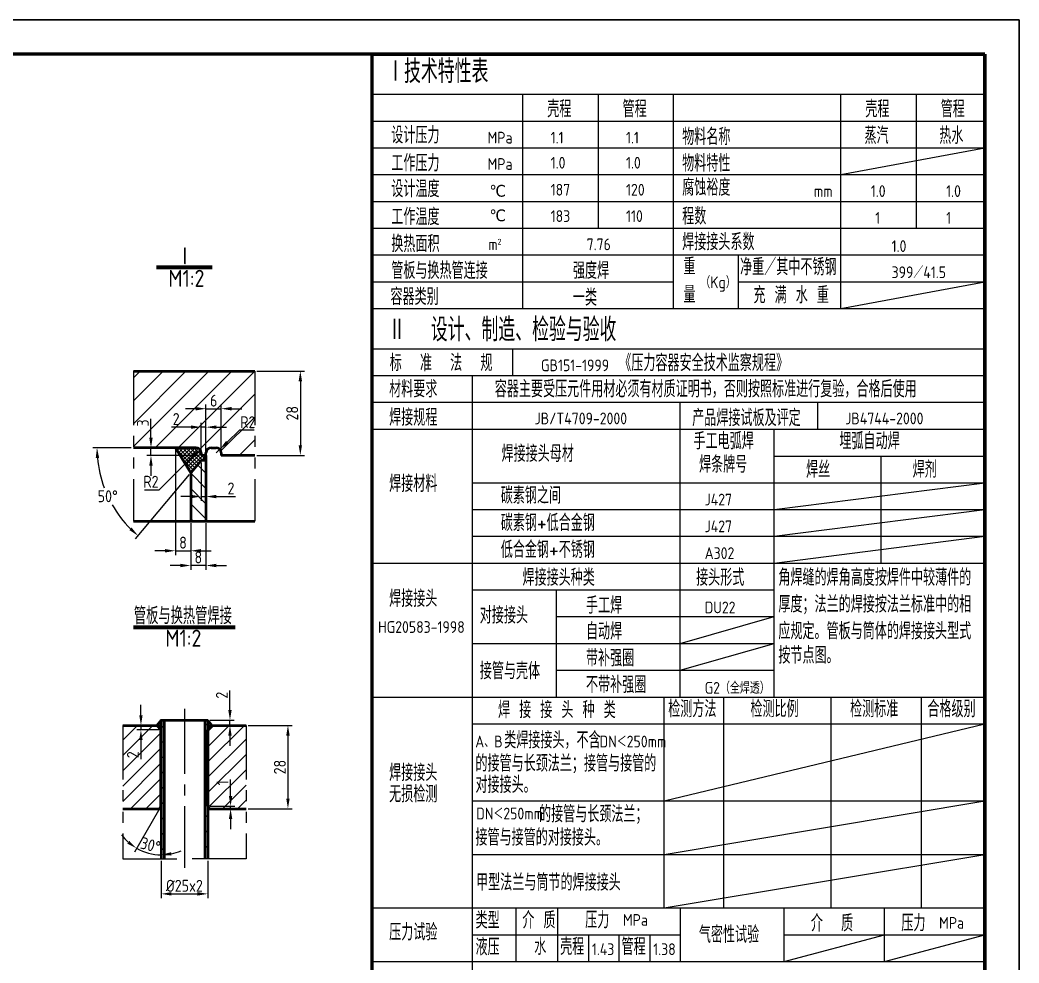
# Model space of a CAD drawing. Header units: millimetres. Extents: x -442207 to -224354, y 128709 to 249540.
# Drawn here: x -224647.1 to -224353.6, y 129272.8 to 129549.8 of the extents above; entities that cross this region are included whole.
import ezdxf

# ---------------------------------------------------------------- set-up
doc = ezdxf.new("R2010")
doc.units = ezdxf.units.MM
doc.linetypes.add('CENTER2', pattern=[28.575, 19.05, -3.175, 3.175, -3.175])
doc.linetypes.add('PHANTOM2', pattern=[31.75, 15.875, -3.175, 3.175, -3.175, 3.175, -3.175])
for name, color, linetype, lineweight in [('图层1', 7, 'Continuous', 40), ('图层2', 1, 'Continuous', 20), ('图层3', 3, 'Continuous', 20), ('图层4', 2, 'Continuous', 20), ('图层6', 4, 'CENTER2', 20), ('图层7', 6, 'PHANTOM2', 20), ('图框_内框线', 5, 'Continuous', 50)]:
    doc.layers.add(name, color=color, linetype=linetype, lineweight=lineweight)
doc.layers.add('图框_外框线', color=7, linetype='Continuous')
doc.styles.add('工程字体', font='gbenor.shx', dxfattribs={"bigfont": 'gbcbig.shx'})
doc.dimstyles.new('ISO-25', dxfattribs={"dimtxt": 3.5, "dimasz": 3, "dimexe": 1.25, "dimexo": 0.625, "dimtad": 1, "dimtxsty": '工程字体', "dimcen": 2.5, "dimclrd": 3, "dimclre": 3, "dimclrt": 2, "dimadec": 0, "dimazin": 0, "dimtfac": 1, "dimtmove": 0, "dimatfit": 3, "dimfxl": 0, "dimlwd": 13, "dimlwe": 13, "dimarcsym": 0})
doc.dimstyles.new('直线$0', dxfattribs={"dimtxt": 3.5, "dimasz": 3, "dimexe": 1.25, "dimexo": 0.625, "dimtad": 1, "dimtxsty": '工程字体', "dimcen": 2.5, "dimclrd": 3, "dimclre": 3, "dimclrt": 2, "dimadec": 0, "dimazin": 0, "dimtfac": 1, "dimtmove": 0, "dimatfit": 3, "dimfxl": 0, "dimlwd": 13, "dimlwe": 13, "dimarcsym": 0})
doc.dimstyles.new('直线$2', dxfattribs={"dimtxt": 3.5, "dimasz": 3, "dimexe": 1.25, "dimexo": 0.625, "dimtad": 0, "dimtih": 1, "dimtoh": 1, "dimtxsty": '工程字体', "dimcen": 2.5, "dimclrd": 3, "dimclre": 3, "dimclrt": 2, "dimadec": 0, "dimazin": 0, "dimtfac": 1, "dimtmove": 0, "dimatfit": 3, "dimfxl": 0, "dimlwd": 13, "dimlwe": 13, "dimarcsym": 0})
doc.dimstyles.new('直线$4', dxfattribs={"dimtxt": 3.5, "dimasz": 3, "dimexe": 1.25, "dimexo": 0.625, "dimtad": 1, "dimtih": 1, "dimtoh": 1, "dimtxsty": '工程字体', "dimcen": 2.5, "dimclrd": 3, "dimclre": 3, "dimclrt": 2, "dimadec": 0, "dimazin": 0, "dimtfac": 1, "dimtmove": 0, "dimatfit": 3, "dimfxl": 0, "dimlwd": 13, "dimlwe": 13, "dimarcsym": 0})
pattern_1 = [(45, (-1847.0632, 5.757), (-2.24506403, 2.24506403), [])]

# ---------------------------------------------------------------- blocks, each defined once
blk = doc.blocks.new('*D188')
at = {"layer": 'Defpoints', "color": 0}
for p in [(-224595.38, 129422.69), (-224594.32, 129423.76)]:
    blk.add_point(p, dxfattribs=at)
at = {"layer": '图层1', "color": 3, "lineweight": 13}
for p, q in [((-224606.16, 129411.84), (-224596.44, 129421.63)), ((-224610.47, 129411.84), (-224606.16, 129411.84))]:
    blk.add_line(p, q, dxfattribs=at)
at = {"layer": '图层1', "color": 3}
blk.add_solid([(-224596.79, 129421.98), (-224596.08, 129421.28), (-224594.32, 129423.76)], dxfattribs=at)
at = {"layer": '图层1', "color": 2, "insert": (-224608.63, 129414.21), "char_height": 3.5, "attachment_point": 5, "style": '工程字体'}
blk.add_mtext('R2', dxfattribs=at)
blk = doc.blocks.new('*D154')
at = {"layer": 'Defpoints', "color": 0}
for p in [(-224601.45, 129424.19), (-224596.95, 129402.62), (-224596.95, 129393.93)]:
    blk.add_point(p, dxfattribs=at)
at = {"layer": '图层1', "color": 3, "lineweight": 13}
for p, q in [((-224601.45, 129423.57), (-224601.45, 129392.68)), ((-224596.95, 129402), (-224596.95, 129392.68)), ((-224604.45, 129393.93), (-224607.45, 129393.93)), ((-224601.45, 129393.93), (-224596.95, 129393.93)), ((-224593.95, 129393.93), (-224590.95, 129393.93))]:
    blk.add_line(p, q, dxfattribs=at)
at = {"layer": '图层1', "color": 3}
for points in [[(-224604.45, 129394.43), (-224604.45, 129393.43), (-224601.45, 129393.93)], [(-224593.95, 129394.43), (-224593.95, 129393.43), (-224596.95, 129393.93)]]:
    blk.add_solid(points, dxfattribs=at)
at = {"layer": '图层1', "color": 2, "insert": (-224599.2, 129396.31), "char_height": 3.5, "attachment_point": 5, "style": '工程字体'}
blk.add_mtext('8', dxfattribs=at)
blk = doc.blocks.new('*D203')
at = {"layer": 'Defpoints', "color": 0}
for p in [(-224613.78, 129424.19), (-224595.38, 129424.19), (-224593.88, 129420.44), (-224596.95, 129416.78), (-224623.05, 129414.52)]:
    blk.add_point(p, dxfattribs=at)
at = {"layer": '图层1', "color": 3, "lineweight": 13}
for p, q in [((-224614.4, 129424.19), (-224625.72, 129424.19)), ((-224597.35, 129416.3), (-224613.22, 129397.39))]:
    blk.add_line(p, q, dxfattribs=at)
for start, end in [(185.0966, 200.4482), (209.7275, 224.9034)]:
    blk.add_arc((-224590.73, 129424.19), 33.74, start, end, dxfattribs=at)
at = {"layer": '图层1', "color": 3}
for points in [[(-224624.84, 129421.17), (-224623.84, 129421.22), (-224624.47, 129424.19)], [(-224614.29, 129400.75), (-224614.97, 129400.01), (-224612.42, 129398.35)]]:
    blk.add_solid(points, dxfattribs=at)
at = {"layer": '图层1', "color": 2, "insert": (-224621.31, 129409.94), "char_height": 3.5, "attachment_point": 5, "style": '工程字体'}
blk.add_mtext('50°', dxfattribs=at)
blk = doc.blocks.new('*D202')
at = {"layer": 'Defpoints', "color": 0}
for p in [(-224608.61, 129424.19), (-224600.83, 129424.19), (-224593.88, 129421.94)]:
    blk.add_point(p, dxfattribs=at)
at = {"layer": '图层1', "color": 3, "lineweight": 13}
for p, q in [((-224608.61, 129427.19), (-224608.61, 129432.73)), ((-224601.45, 129424.19), (-224609.86, 129424.19)), ((-224608.61, 129421.94), (-224608.61, 129424.19)), ((-224594.5, 129421.94), (-224609.86, 129421.94)), ((-224608.61, 129418.94), (-224608.61, 129415.94))]:
    blk.add_line(p, q, dxfattribs=at)
at = {"layer": '图层1', "color": 3}
for points in [[(-224609.11, 129427.19), (-224608.11, 129427.19), (-224608.61, 129424.19)], [(-224609.11, 129418.94), (-224608.11, 129418.94), (-224608.61, 129421.94)]]:
    blk.add_solid(points, dxfattribs=at)
at = {"layer": '图层1', "color": 2, "insert": (-224610.99, 129431.46), "char_height": 3.5, "attachment_point": 5, "rotation": 90, "style": '工程字体'}
blk.add_mtext('3', dxfattribs=at)
blk = doc.blocks.new('*D201')
at = {"layer": 'Defpoints', "color": 0}
for p in [(-224593.88, 129430.24), (-224593.88, 129422.69), (-224592.45, 129422.69)]:
    blk.add_point(p, dxfattribs=at)
at = {"layer": '图层1', "color": 3, "lineweight": 13}
for p, q in [((-224593.88, 129423.32), (-224593.88, 129431.49)), ((-224592.45, 129423.32), (-224592.45, 129431.49)), ((-224596.88, 129430.24), (-224602.54, 129430.24)), ((-224592.45, 129430.24), (-224593.88, 129430.24)), ((-224589.45, 129430.24), (-224586.45, 129430.24))]:
    blk.add_line(p, q, dxfattribs=at)
at = {"layer": '图层1', "color": 3}
for points in [[(-224596.88, 129430.74), (-224596.88, 129429.74), (-224593.88, 129430.24)], [(-224589.45, 129430.74), (-224589.45, 129429.74), (-224592.45, 129430.24)]]:
    blk.add_solid(points, dxfattribs=at)
at = {"layer": '图层1', "color": 2, "insert": (-224601.21, 129432.62), "char_height": 3.5, "attachment_point": 5, "style": '工程字体'}
blk.add_mtext('2', dxfattribs=at)
blk = doc.blocks.new('*D200')
at = {"layer": 'Defpoints', "color": 0}
for p in [(-224593.88, 129420.44), (-224592.45, 129420.44), (-224592.45, 129409.86)]:
    blk.add_point(p, dxfattribs=at)
at = {"layer": '图层1', "color": 3, "lineweight": 13}
for p, q in [((-224593.88, 129419.82), (-224593.88, 129408.61)), ((-224592.45, 129419.82), (-224592.45, 129408.61)), ((-224596.88, 129409.86), (-224599.88, 129409.86)), ((-224593.88, 129409.86), (-224592.45, 129409.86)), ((-224589.45, 129409.86), (-224583.78, 129409.86))]:
    blk.add_line(p, q, dxfattribs=at)
at = {"layer": '图层1', "color": 3}
for points in [[(-224596.88, 129410.36), (-224596.88, 129409.36), (-224593.88, 129409.86)], [(-224589.45, 129410.36), (-224589.45, 129409.36), (-224592.45, 129409.86)]]:
    blk.add_solid(points, dxfattribs=at)
at = {"layer": '图层1', "color": 2, "insert": (-224585.12, 129412.23), "char_height": 3.5, "attachment_point": 5, "style": '工程字体'}
blk.add_mtext('2', dxfattribs=at)
blk = doc.blocks.new('*D199')
at = {"layer": 'Defpoints', "color": 0}
for p in [(-224596.95, 129402.62), (-224592.45, 129402.62), (-224596.95, 129389.61)]:
    blk.add_point(p, dxfattribs=at)
at = {"layer": '图层1', "color": 3, "lineweight": 13}
for p, q in [((-224596.95, 129402), (-224596.95, 129388.36)), ((-224592.45, 129402), (-224592.45, 129388.36)), ((-224599.95, 129389.61), (-224602.95, 129389.61)), ((-224592.45, 129389.61), (-224596.95, 129389.61)), ((-224589.45, 129389.61), (-224586.45, 129389.61))]:
    blk.add_line(p, q, dxfattribs=at)
at = {"layer": '图层1', "color": 3}
for points in [[(-224599.95, 129390.11), (-224599.95, 129389.11), (-224596.95, 129389.61)], [(-224589.45, 129390.11), (-224589.45, 129389.11), (-224592.45, 129389.61)]]:
    blk.add_solid(points, dxfattribs=at)
at = {"layer": '图层1', "color": 2, "insert": (-224594.7, 129391.98), "char_height": 3.5, "attachment_point": 5, "style": '工程字体'}
blk.add_mtext('8', dxfattribs=at)
blk = doc.blocks.new('*D198')
at = {"layer": 'Defpoints', "color": 0}
for p in [(-224589.45, 129422.69), (-224588.37, 129423.74)]:
    blk.add_point(p, dxfattribs=at)
at = {"layer": '图层1', "color": 3, "lineweight": 13}
for p, q in [((-224582.64, 129429.31), (-224586.22, 129425.83)), ((-224578.34, 129429.31), (-224582.64, 129429.31)), ((-224589.45, 129422.69), (-224588.37, 129423.74))]:
    blk.add_line(p, q, dxfattribs=at)
at = {"layer": '图层1', "color": 3}
blk.add_solid([(-224586.57, 129426.19), (-224585.87, 129425.47), (-224588.37, 129423.74)], dxfattribs=at)
at = {"layer": '图层1', "color": 2, "insert": (-224580.17, 129431.69), "char_height": 3.5, "attachment_point": 5, "style": '工程字体'}
blk.add_mtext('R2', dxfattribs=at)
blk = doc.blocks.new('*D197')
at = {"layer": 'Defpoints', "color": 0}
for p in [(-224587.95, 129435.66), (-224592.45, 129422.69), (-224587.95, 129422.32)]:
    blk.add_point(p, dxfattribs=at)
at = {"layer": '图层1', "color": 3, "lineweight": 13}
for p, q in [((-224595.45, 129435.66), (-224598.45, 129435.66)), ((-224592.45, 129423.32), (-224592.45, 129436.91)), ((-224592.45, 129435.66), (-224587.95, 129435.66)), ((-224587.95, 129422.94), (-224587.95, 129436.91)), ((-224584.95, 129435.66), (-224581.95, 129435.66))]:
    blk.add_line(p, q, dxfattribs=at)
at = {"layer": '图层1', "color": 3}
for points in [[(-224595.45, 129436.16), (-224595.45, 129435.16), (-224592.45, 129435.66)], [(-224584.95, 129436.16), (-224584.95, 129435.16), (-224587.95, 129435.66)]]:
    blk.add_solid(points, dxfattribs=at)
at = {"layer": '图层1', "color": 2, "insert": (-224590.2, 129438.03), "char_height": 3.5, "attachment_point": 5, "style": '工程字体'}
blk.add_mtext('6', dxfattribs=at)
blk = doc.blocks.new('*D196')
at = {"layer": 'Defpoints', "color": 0}
for p in [(-224578.14, 129446.69), (-224578.14, 129421.94), (-224564.74, 129421.94)]:
    blk.add_point(p, dxfattribs=at)
at = {"layer": '图层1', "color": 3, "lineweight": 13}
for p, q in [((-224577.51, 129446.69), (-224563.49, 129446.69)), ((-224564.74, 129443.69), (-224564.74, 129424.94)), ((-224577.51, 129421.94), (-224563.49, 129421.94))]:
    blk.add_line(p, q, dxfattribs=at)
at = {"layer": '图层1', "color": 3}
for points in [[(-224565.24, 129443.69), (-224564.24, 129443.69), (-224564.74, 129446.69)], [(-224565.24, 129424.94), (-224564.24, 129424.94), (-224564.74, 129421.94)]]:
    blk.add_solid(points, dxfattribs=at)
at = {"layer": '图层1', "color": 2, "insert": (-224567.12, 129434.32), "char_height": 3.5, "attachment_point": 5, "rotation": 90, "style": '工程字体'}
blk.add_mtext('28', dxfattribs=at)
blk = doc.blocks.new('*D204')
at = {"layer": 'Defpoints', "color": 0}
for p in [(-224611.56, 129341.34), (-224606.87, 129342.64), (-224605.72, 129341.34)]:
    blk.add_point(p, dxfattribs=at)
at = {"layer": '图层1', "color": 3, "lineweight": 13}
for p, q in [((-224611.56, 129345.64), (-224611.56, 129348.64)), ((-224607.49, 129342.64), (-224612.81, 129342.64)), ((-224606.35, 129341.34), (-224612.81, 129341.34)), ((-224611.56, 129342.64), (-224611.56, 129341.34)), ((-224611.56, 129338.34), (-224611.56, 129332.68))]:
    blk.add_line(p, q, dxfattribs=at)
at = {"layer": '图层1', "color": 3}
for points in [[(-224612.06, 129345.64), (-224611.06, 129345.64), (-224611.56, 129342.64)], [(-224612.06, 129338.34), (-224611.06, 129338.34), (-224611.56, 129341.34)]]:
    blk.add_solid(points, dxfattribs=at)
at = {"layer": '图层1', "color": 2, "insert": (-224613.93, 129334.01), "char_height": 3.5, "attachment_point": 5, "rotation": 90, "style": '工程字体'}
blk.add_mtext('2', dxfattribs=at)
blk = doc.blocks.new('*D216')
at = {"layer": 'Defpoints', "color": 0}
for p in [(-224580.68, 129342.64), (-224580.68, 129318.16), (-224568.38, 129318.16)]:
    blk.add_point(p, dxfattribs=at)
at = {"layer": '图层1', "color": 3, "lineweight": 13}
for p, q in [((-224580.05, 129342.64), (-224567.13, 129342.64)), ((-224568.38, 129339.64), (-224568.38, 129321.16)), ((-224580.05, 129318.16), (-224567.13, 129318.16))]:
    blk.add_line(p, q, dxfattribs=at)
at = {"layer": '图层1', "color": 3}
for points in [[(-224568.88, 129339.64), (-224567.88, 129339.64), (-224568.38, 129342.64)], [(-224568.88, 129321.16), (-224567.88, 129321.16), (-224568.38, 129318.16)]]:
    blk.add_solid(points, dxfattribs=at)
at = {"layer": '图层1', "color": 2, "insert": (-224570.76, 129330.4), "char_height": 3.5, "attachment_point": 5, "rotation": 90, "style": '工程字体'}
blk.add_mtext('28', dxfattribs=at)
blk = doc.blocks.new('*D215')
at = {"layer": 'Defpoints', "color": 0}
for p in [(-224605.63, 129303.45), (-224591.95, 129303.45), (-224591.95, 129293.16)]:
    blk.add_point(p, dxfattribs=at)
at = {"layer": '图层1', "color": 3, "lineweight": 13}
for p, q in [((-224605.63, 129302.82), (-224605.63, 129291.91)), ((-224591.95, 129302.82), (-224591.95, 129291.91)), ((-224602.63, 129293.16), (-224594.95, 129293.16))]:
    blk.add_line(p, q, dxfattribs=at)
at = {"layer": '图层1', "color": 3}
for points in [[(-224602.63, 129293.66), (-224602.63, 129292.66), (-224605.63, 129293.16)], [(-224594.95, 129293.66), (-224594.95, 129292.66), (-224591.95, 129293.16)]]:
    blk.add_solid(points, dxfattribs=at)
at = {"layer": '图层1', "color": 2, "insert": (-224598.79, 129295.53), "char_height": 3.5, "attachment_point": 5, "style": '工程字体'}
blk.add_mtext('%%c25x2', dxfattribs=at)
blk = doc.blocks.new('*D214')
at = {"layer": 'Defpoints', "color": 0}
for p in [(-224591.86, 129344.18), (-224585.41, 129344.18), (-224591.86, 129342.64)]:
    blk.add_point(p, dxfattribs=at)
at = {"layer": '图层1', "color": 3, "lineweight": 13}
for p, q in [((-224585.41, 129347.18), (-224585.41, 129352.85)), ((-224591.24, 129344.18), (-224584.16, 129344.18)), ((-224585.41, 129342.64), (-224585.41, 129344.18)), ((-224591.24, 129342.64), (-224584.16, 129342.64)), ((-224585.41, 129339.64), (-224585.41, 129336.64))]:
    blk.add_line(p, q, dxfattribs=at)
at = {"layer": '图层1', "color": 3}
for points in [[(-224585.91, 129347.18), (-224584.91, 129347.18), (-224585.41, 129344.18)], [(-224585.91, 129339.64), (-224584.91, 129339.64), (-224585.41, 129342.64)]]:
    blk.add_solid(points, dxfattribs=at)
at = {"layer": '图层1', "color": 2, "insert": (-224587.79, 129351.51), "char_height": 3.5, "attachment_point": 5, "rotation": 90, "style": '工程字体'}
blk.add_mtext('2', dxfattribs=at)
blk = doc.blocks.new('*D213')
at = {"layer": 'Defpoints', "color": 0}
for p in [(-224591.86, 129318.88), (-224591.45, 129318.16), (-224585.23, 129318.88)]:
    blk.add_point(p, dxfattribs=at)
at = {"layer": '图层1', "color": 3, "lineweight": 13}
for p, q in [((-224585.23, 129321.88), (-224585.23, 129326.71)), ((-224591.24, 129318.88), (-224583.98, 129318.88)), ((-224590.82, 129318.16), (-224583.98, 129318.16)), ((-224585.23, 129318.16), (-224585.23, 129318.88)), ((-224585.23, 129315.16), (-224585.23, 129312.16))]:
    blk.add_line(p, q, dxfattribs=at)
at = {"layer": '图层1', "color": 3}
for points in [[(-224585.73, 129321.88), (-224584.73, 129321.88), (-224585.23, 129318.88)], [(-224585.73, 129315.16), (-224584.73, 129315.16), (-224585.23, 129318.16)]]:
    blk.add_solid(points, dxfattribs=at)
at = {"layer": '图层1', "color": 2, "insert": (-224587.61, 129325.79), "char_height": 3.5, "attachment_point": 5, "rotation": 90, "style": '工程字体'}
blk.add_mtext('1', dxfattribs=at)
blk = doc.blocks.new('*D212')
at = {"layer": 'Defpoints', "color": 0}
for p in [(-224605.63, 129344.18), (-224606.14, 129318.16), (-224605.72, 129318.88), (-224610.57, 129305.47), (-224605.63, 129303.45)]:
    blk.add_point(p, dxfattribs=at)
at = {"layer": '图层1', "color": 3, "lineweight": 13}
blk.add_line((-224606.45, 129317.61), (-224613.47, 129305.45), dxfattribs=at)
for start, end in [(216.1399, 228.07), (240, 270), (281.93, 293.8601)]:
    blk.add_arc((-224605.63, 129319.03), 14.43, start, end, dxfattribs=at)
at = {"layer": '图层1', "color": 3}
for points in [[(-224614.98, 129308.7), (-224615.57, 129307.89), (-224612.85, 129306.53)], [(-224602.6, 129304.41), (-224602.7, 129305.41), (-224605.63, 129304.6)]]:
    blk.add_solid(points, dxfattribs=at)
at = {"layer": '图层1', "color": 2, "insert": (-224608.73, 129307.48), "char_height": 3.5, "attachment_point": 5, "rotation": 345, "style": '工程字体'}
blk.add_mtext('30°', dxfattribs=at)

msp = doc.modelspace()

# ---------------------------------------------------------------- hatches: boundary and pattern name
at = {"layer": '图层3'}
h = msp.add_hatch(dxfattribs=at)
h.set_pattern_fill('ANSI31', color=256, scale=1.5, style=0)
h.set_pattern_definition([(45, (-587.7827, 1.1004), (-3.367596045, 3.367596045), [])])
h.paths.add_polyline_path([(-224613.777, 129446.694), (-224613.777, 129424.194), (-224593.878, 129424.194), (-224593.878, 129421.944), (-224592.451, 129421.944), (-224592.451, 129422.694, -0.4142136), (-224590.951, 129424.194), (-224589.451, 129424.194, -0.4142136), (-224587.951, 129422.694), (-224587.951, 129421.944), (-224578.139, 129421.944), (-224578.139, 129446.694)])
h.paths.add_polyline_path([(-224591.819, 129440.656), (-224588.583, 129440.656), (-224588.583, 129435.406), (-224591.819, 129435.406)], flags=24)
h.paths.add_polyline_path([(-224582.887, 129434.314), (-224577.462, 129434.314), (-224577.462, 129429.064), (-224582.887, 129429.064)], flags=9)
h.paths.add_polyline_path([(-224602.794, 129435.243), (-224599.628, 129435.243), (-224599.628, 129429.993), (-224602.794, 129429.993)], flags=24)
h.paths.add_polyline_path([(-224613.612, 129429.944), (-224613.612, 129432.981), (-224608.362, 129432.981), (-224608.362, 129429.944)], flags=24)
h = msp.add_hatch(dxfattribs=at)
h.set_pattern_fill('ANSI37', color=256, scale=0.25, style=0)
h.set_pattern_definition([(45, (-594, 0), (-0.5612660076, 0.5612660076), []), (135, (-594, 0), (-0.5612660076, -0.5612660076), [])])
h.paths.add_polyline_path([(-224592.451, 129421.944), (-224593.878, 129421.944), (-224593.878, 129422.694, 0.4142136), (-224595.378, 129424.194), (-224601.454, 129424.194), (-224596.951, 129416.782), (-224593.878, 129420.444), (-224592.451, 129420.444)])
h = msp.add_hatch(dxfattribs=at)
h.set_pattern_fill('ANSI31', color=256, angle=90, style=0)
h.set_pattern_definition([(135, (-587.7827, 1.1004), (-2.24506403, -2.24506403), [])])
h.paths.add_polyline_path([(-224596.951, 129402.623), (-224592.451, 129402.623), (-224592.451, 129420.444), (-224593.878, 129420.444), (-224596.951, 129416.782)])
h = msp.add_hatch(color=1, dxfattribs=at)
h.paths.add_polyline_path([(-224605.633, 129344.18), (-224606.866, 129342.636), (-224605.723, 129341.343), (-224605.633, 129341.353)])
h.paths.add_polyline_path([(-224591.953, 129344.18), (-224591.953, 129341.353), (-224591.863, 129341.343), (-224590.72, 129342.636)])
h = msp.add_hatch(dxfattribs=at)
h.set_pattern_fill('ANSI31', color=256, angle=90, style=0)
h.set_pattern_definition([(135, (-1847.0632, 5.757), (-2.24506403, -2.24506403), [])])
h.paths.add_polyline_path([(-224604.769, 129344.18), (-224605.633, 129344.18), (-224605.633, 129303.449), (-224604.769, 129303.449)])
h.paths.add_polyline_path([(-224591.953, 129344.18), (-224592.817, 129344.18), (-224592.817, 129303.449), (-224591.953, 129303.449)])
h = msp.add_hatch(dxfattribs=at)
h.set_pattern_fill('ANSI31', color=256, style=0)
h.set_pattern_definition(pattern_1)
h.paths.add_polyline_path([(-224605.723, 129328.236), (-224605.723, 129341.343), (-224606.866, 129342.636), (-224616.908, 129342.636), (-224616.908, 129318.156), (-224606.138, 129318.156), (-224605.723, 129318.876)])
h.paths.add_polyline_path([(-224616.556, 129332.427), (-224616.556, 129335.593), (-224611.306, 129335.593), (-224611.306, 129332.427)], flags=24)
h = msp.add_hatch(dxfattribs=at)
h.set_pattern_fill('ANSI31', color=256, style=0)
h.set_pattern_definition(pattern_1)
h.paths.add_polyline_path([(-224580.677, 129342.636), (-224590.72, 129342.636), (-224591.863, 129341.343), (-224591.863, 129328.236), (-224591.863, 129318.876), (-224591.447, 129318.156), (-224580.677, 129318.156)])
h.paths.add_polyline_path([(-224590.233, 129324.626), (-224590.233, 129326.959), (-224584.983, 129326.959), (-224584.983, 129324.626)], flags=24)

# ---------------------------------------------------------------- linework, layer by layer
at = {"layer": '图层1'}
for p, q in [((-224607.036, 129477.404), (-224590.604, 129477.404)), ((-224613.777, 129446.694), (-224578.139, 129446.694)), ((-224595.378, 129424.194), (-224613.777, 129424.194)), ((-224596.951, 129416.782), (-224601.454, 129424.194)), ((-224593.878, 129422.694), (-224593.878, 129421.944)), ((-224592.451, 129421.944), (-224592.451, 129422.694)), ((-224590.951, 129424.194), (-224589.451, 129424.194)), ((-224587.951, 129422.694), (-224587.951, 129421.944)), ((-224593.878, 129420.444), (-224596.951, 129416.782)), ((-224592.451, 129421.944), (-224593.878, 129421.944)), ((-224592.451, 129420.444), (-224593.878, 129420.444)), ((-224592.451, 129421.944), (-224592.451, 129420.444)), ((-224592.451, 129420.444), (-224592.451, 129402.623)), ((-224578.139, 129421.944), (-224587.951, 129421.944)), ((-224596.951, 129416.782), (-224596.951, 129402.623)), ((-224613.777, 129402.623), (-224578.139, 129402.623)), ((-224613.792, 129371.71), (-224583.848, 129371.71)), ((-224605.633, 129344.18), (-224606.866, 129342.636)), ((-224605.633, 129344.18), (-224591.953, 129344.18)), ((-224605.633, 129344.18), (-224605.633, 129303.449)), ((-224604.769, 129344.18), (-224604.769, 129303.449)), ((-224592.817, 129344.18), (-224592.817, 129303.449)), ((-224591.953, 129344.18), (-224590.72, 129342.636)), ((-224591.953, 129344.18), (-224591.953, 129303.449)), ((-224616.908, 129342.636), (-224605.723, 129342.636)), ((-224606.866, 129342.636), (-224605.723, 129341.343)), ((-224605.723, 129341.343), (-224605.633, 129341.353)), ((-224605.723, 129328.236), (-224605.723, 129341.343)), ((-224591.863, 129341.343), (-224591.953, 129341.353)), ((-224590.72, 129342.636), (-224591.863, 129341.343)), ((-224591.863, 129342.636), (-224580.677, 129342.636)), ((-224591.863, 129328.236), (-224591.863, 129341.343)), ((-224605.723, 129318.876), (-224605.723, 129328.236)), ((-224591.863, 129318.876), (-224591.863, 129328.236)), ((-224616.908, 129318.156), (-224605.633, 129318.156)), ((-224605.723, 129318.876), (-224606.138, 129318.156)), ((-224605.723, 129318.876), (-224605.633, 129318.876)), ((-224591.863, 129318.876), (-224591.953, 129318.876)), ((-224591.953, 129318.156), (-224580.677, 129318.156)), ((-224591.863, 129318.876), (-224591.447, 129318.156))]:
    msp.add_line(p, q, dxfattribs=at)
for centre, start, end in [((-224595.378, 129422.694), 0, 90), ((-224590.951, 129422.694), 90, 180), ((-224589.451, 129422.694), 0, 90)]:
    msp.add_arc(centre, 1.5, start, end, dxfattribs=at)
at = {"layer": '图层2'}
for p, q in [((-224543.635, 129528.028), (-224363.635, 129528.028)), ((-224499.373, 129465.077), (-224499.373, 129528.028)), ((-224477.242, 129528.028), (-224477.242, 129488.683)), ((-224455.111, 129465.077), (-224455.111, 129528.028)), ((-224405.93, 129465.077), (-224405.93, 129528.028)), ((-224383.799, 129528.028), (-224383.799, 129488.683)), ((-224543.635, 129520.159), (-224363.635, 129520.159)), ((-224543.635, 129512.29), (-224363.635, 129512.29)), ((-224543.635, 129504.421), (-224363.635, 129504.421)), ((-224543.635, 129496.552), (-224363.635, 129496.552)), ((-224543.635, 129488.683), (-224363.635, 129488.683)), ((-224543.635, 129480.814), (-224363.635, 129480.814)), ((-224436.083, 129465.077), (-224436.083, 129480.814)), ((-224607.036, 129476.803), (-224590.604, 129476.803)), ((-224543.635, 129472.946), (-224455.111, 129472.946)), ((-224436.083, 129472.946), (-224363.635, 129472.946)), ((-224543.635, 129465.077), (-224363.635, 129465.077)), ((-224543.635, 129453.273), (-224363.635, 129453.273)), ((-224502.324, 129445.405), (-224502.324, 129453.273)), ((-224543.635, 129445.405), (-224363.635, 129445.405)), ((-224543.635, 129445.405), (-224363.635, 129445.405)), ((-224514.127, 129202.454), (-224514.127, 129445.405)), ((-224543.635, 129437.536), (-224363.635, 129437.536)), ((-224453.144, 129350.978), (-224453.144, 129437.536)), ((-224412.816, 129437.536), (-224412.816, 129429.667)), ((-224543.635, 129429.667), (-224363.635, 129429.667)), ((-224425.603, 129350.978), (-224425.603, 129429.667)), ((-224425.603, 129421.691), (-224363.635, 129421.691)), ((-224394.127, 129390.323), (-224394.127, 129421.691)), ((-224514.127, 129413.929), (-224363.635, 129413.929)), ((-224514.127, 129406.06), (-224363.635, 129406.06)), ((-224514.127, 129398.191), (-224363.635, 129398.191)), ((-224543.635, 129390.323), (-224363.635, 129390.323)), ((-224514.127, 129382.454), (-224425.603, 129382.454)), ((-224489.537, 129350.978), (-224489.537, 129382.454)), ((-224489.537, 129374.585), (-224425.603, 129374.585)), ((-224613.792, 129371.109), (-224583.848, 129371.109)), ((-224514.127, 129366.716), (-224425.603, 129366.716)), ((-224489.537, 129358.847), (-224425.603, 129358.847)), ((-224543.635, 129350.978), (-224363.635, 129350.978)), ((-224457.867, 129289.011), (-224457.867, 129350.978)), ((-224440.357, 129289.011), (-224440.357, 129350.978)), ((-224408.837, 129289.011), (-224408.837, 129350.978)), ((-224382.324, 129289.011), (-224382.324, 129350.978)), ((-224514.127, 129343.11), (-224363.635, 129343.11)), ((-224514.127, 129320.487), (-224363.635, 129320.487)), ((-224514.127, 129304.749), (-224363.635, 129304.749)), ((-224543.635, 129289.011), (-224363.635, 129289.011)), ((-224501.34, 129273.273), (-224501.34, 129289.011)), ((-224489.172, 129289.011), (-224489.172, 129273.273)), ((-224453.124, 129289.011), (-224453.124, 129273.273)), ((-224422.652, 129273.273), (-224422.652, 129289.011)), ((-224393.144, 129273.273), (-224393.144, 129289.011)), ((-224514.127, 129281.142), (-224453.124, 129281.142)), ((-224480.099, 129281.142), (-224480.099, 129273.273)), ((-224471.148, 129281.142), (-224471.148, 129273.273)), ((-224462.075, 129281.142), (-224462.075, 129273.273)), ((-224422.652, 129281.142), (-224363.635, 129281.142)), ((-224543.635, 129273.273), (-224363.635, 129273.273))]:
    msp.add_line(p, q, dxfattribs=at)
at = {"layer": '图层3'}
for p, q in [((-224405.93, 129504.421), (-224363.635, 129512.29)), ((-224405.93, 129465.077), (-224363.635, 129472.946)), ((-224425.603, 129406.06), (-224363.635, 129413.929)), ((-224425.603, 129398.191), (-224363.635, 129406.06)), ((-224425.603, 129390.323), (-224363.635, 129398.191)), ((-224453.144, 129366.716), (-224425.603, 129374.585)), ((-224453.144, 129358.847), (-224425.603, 129366.716)), ((-224457.867, 129320.487), (-224363.635, 129343.11)), ((-224457.867, 129304.749), (-224363.635, 129320.487)), ((-224457.867, 129289.011), (-224363.635, 129304.749)), ((-224422.652, 129273.273), (-224393.144, 129281.142)), ((-224393.144, 129273.273), (-224363.635, 129281.142))]:
    msp.add_line(p, q, dxfattribs=at)
at = {"layer": '图层6'}
msp.add_line((-224598.793, 129347.468), (-224598.793, 129300.85), dxfattribs=at)
at = {"layer": '图层7'}
for p, q in [((-224613.777, 129446.694), (-224613.777, 129402.623)), ((-224578.139, 129446.694), (-224578.139, 129402.623)), ((-224616.908, 129342.636), (-224616.908, 129303.449)), ((-224580.677, 129342.636), (-224580.677, 129303.449)), ((-224616.908, 129303.449), (-224598.793, 129303.449)), ((-224580.677, 129303.449), (-224598.793, 129303.449))]:
    msp.add_line(p, q, dxfattribs=at)
at = {"layer": '图框_内框线'}
for p, q in [((-224363.635, 129539.831), (-224922.635, 129539.831)), ((-224543.635, 129539.831), (-224363.635, 129539.831)), ((-224543.635, 129135.569), (-224543.635, 129539.831)), ((-224363.635, 129539.831), (-224363.635, 129112.831)), ((-224363.635, 129119.831), (-224363.635, 129539.831))]:
    msp.add_line(p, q, dxfattribs=at)
at = {"layer": '图框_外框线'}
msp.add_lwpolyline([(-224947.635, 129549.831), (-224947.635, 128708.831), (-224353.635, 128708.831), (-224353.635, 129549.831)], close=True, dxfattribs=at)

# ---------------------------------------------------------------- texts
at = {"layer": '图层4', "style": '工程字体'}
for s, height, p in [('Ⅰ技术特性表', 6.8852, (-224539.244, 129531.307)), ('壳程', 4.918, (-224492.219, 129521.249)), ('管程', 4.918, (-224470.087, 129521.249)), ('壳程', 4.918, (-224398.776, 129521.249)), ('管程', 4.918, (-224376.645, 129521.249)), ('设计压力', 4.918, (-224538.02, 129513.549)), ('MPa', 3.4426, (-224509.763, 129513.549)), ('1.1', 3.4426, (-224491.21, 129513.549)), ('1.1', 3.4426, (-224469.079, 129513.549)), ('物料名称', 4.918, (-224452.57, 129513.074)), ('蒸汽', 4.918, (-224399.031, 129513.44)), ('热水', 4.918, (-224377.061, 129513.44)), ('工作压力', 4.918, (-224538.02, 129505.352)), ('物料特性', 4.918, (-224452.57, 129505.308)), ('MPa', 3.4426, (-224509.763, 129505.807)), ('1.0', 3.4426, (-224491.21, 129506.174)), ('1.0', 3.4426, (-224469.079, 129506.174)), ('设计温度', 4.918, (-224538.02, 129497.77)), ('腐蚀裕度', 4.918, (-224452.57, 129498.19)), ('℃', 3.443, (-224509.196, 129497.938)), ('187', 3.4426, (-224491.21, 129498.247)), ('120', 3.4426, (-224469.079, 129498.247)), ('mm', 3.4426, (-224413.895, 129497.849)), ('1.0', 3.4426, (-224397.17, 129497.849)), ('1.0', 3.4426, (-224375.039, 129497.849)), ('工作温度', 4.918, (-224538.02, 129489.573)), ('℃', 3.443, (-224509.196, 129490.729)), ('183', 3.4426, (-224491.21, 129490.503)), ('110', 3.4426, (-224469.079, 129490.503)), ('程数', 4.918, (-224452.57, 129489.728)), ('1', 3.443, (-224395.863, 129489.981)), ('1', 3.443, (-224375.039, 129489.981)), ('焊接接头系数', 4.918, (-224452.57, 129482.192)), ('换热面积', 4.918, (-224538.02, 129481.644)), ('m', 3.443, (-224509.524, 129482.2)), ('2', 1.721, (-224506.833, 129483.841)), ('7.76', 3.4426, (-224480.636, 129482.207)), ('1.0', 3.4426, (-224391.056, 129481.684)), ('I', 5, (-224599.341, 129478.06)), ('管板与换热管连接', 4.918, (-224538.02, 129473.775)), ('强度焊', 4.918, (-224484.672, 129473.775)), ('重', 4.918, (-224452.212, 129474.987)), ('净重／其中不锈钢', 4.918, (-224435.567, 129474.851)), ('M1:2', 5, (-224603.497, 129471.45)), ('399／41.5', 3.4426, (-224391.056, 129474.014)), ('（Kg）', 3.4426, (-224447.262, 129471.053)), ('容器类别', 4.918, (-224538.258, 129466.121)), ('一类', 4.918, (-224484.672, 129465.906)), ('量', 4.918, (-224452.212, 129466.79)), ('充 满 水 重', 4.918, (-224431.644, 129466.576)), ('Ⅱ  设计、制造、检验与验收', 6.88525, (-224538.841, 129455.434)), (' 标  准  法  规', 4.91803, (-224541.153, 129446.679)), ('《压力容器安全技术监察规程》', 4.91803, (-224471.052, 129446.679)), (' GB151-1999', 3.44262, (-224495.913, 129446.668)), ('材料要求', 4.918, (-224538.652, 129438.973)), ('容器主要受压元件用材必须有材质证明书，否则按照标准进行复验，合格后使用', 4.91803, (-224507.62, 129438.991)), ('焊接规程', 4.918, (-224538.652, 129430.635)), ('JB/T4709-2000', 3.44262, (-224495.913, 129431.071)), ('产品焊接试板及评定', 4.918, (-224449.635, 129430.527)), ('JB4744-2000', 3.44262, (-224404.68, 129431.071)), ('手工电弧焊 ', 4.918, (-224449.242, 129423.702)), ('埋弧自动焊', 4.918, (-224406.4, 129423.702)), ('焊接接头母材', 4.918, (-224505.633, 129420.028)), ('焊条牌号', 4.918, (-224447.623, 129416.845)), ('焊丝', 4.918, (-224416.182, 129415.362)), ('焊剂', 4.918, (-224384.884, 129415.362)), ('焊接材料', 4.918, (-224538.652, 129411.199)), ('碳素钢之间', 4.918, (-224505.865, 129407.734)), ('J427', 3.4426, (-224445.97, 129407.252)), ('碳素钢+低合金钢', 4.918, (-224505.865, 129399.699)), ('J427', 3.4426, (-224445.97, 129399.383)), ('低合金钢+不锈钢', 4.918, (-224505.865, 129391.83)), ('A302', 3.4426, (-224445.97, 129391.514)), ('焊接接头种类', 4.918, (-224499.483, 129383.637)), ('接头形式', 4.918, (-224448.493, 129383.637)), ('角焊缝的焊角高度按焊件中较薄件的 ', 4.91803, (-224424.326, 129383.637)), ('焊接接头', 4.918, (-224538.652, 129377.435)), ('手工焊', 4.918, (-224480.833, 129375.441)), ('DU22', 3.4426, (-224445.97, 129375.555)), ('厚度；法兰的焊接按法兰标准中的相', 4.91803, (-224424.326, 129375.768)), ('管板与换热管焊接', 5, (-224613.639, 129372.366)), ('对接接头 ', 4.918, (-224512.018, 129372.542)), ('HG20583-1998', 3.44262, (-224541.9, 129369.804)), ('自动焊', 4.918, (-224480.833, 129367.838)), ('应规定。管板与筒体的焊接接头型式', 4.91803, (-224424.326, 129367.899)), ('M1:2', 5, (-224604.382, 129365.755)), ('带补强圈', 4.918, (-224480.833, 129359.966)), ('按节点图。', 4.918, (-224424.326, 129360.785)), ('接管与壳体', 4.918, (-224512.018, 129356.184)), ('不带补强圈', 4.918, (-224480.833, 129352.127)), ('G2（全焊透）', 3.4426, (-224445.97, 129351.948)), ('焊 接 接 头 种 类', 4.91803, (-224506.675, 129344.755)), ('检测方法', 4.918, (-224456.672, 129345.029)), ('检测比例', 4.918, (-224432.525, 129345.029)), ('检测标准', 4.918, (-224403.248, 129345.029)), ('合格级别', 4.918, (-224380.559, 129345.029)), (' 类焊接接头，不含', 4.918, (-224507.516, 129335.865)), ('A、B', 3.4426, (-224513.358, 129336.181)), ('DN＜250mm', 3.4426, (-224476.847, 129336.181)), ('焊接接头', 4.918, (-224538.652, 129326.314)), ('的接管与长颈法兰；接管与接管的', 4.91803, (-224513.303, 129329.033)), ('对接接头。', 4.918, (-224513.303, 129322.767)), ('无损检测', 4.918, (-224538.652, 129320.022)), ('DN＜250mm', 3.4426, (-224513.086, 129315.031)), ('的接管与长颈法兰；', 4.918, (-224494.626, 129314.145)), ('接管与接管的对接接头。', 4.91803, (-224513.303, 129307.295)), ('甲型法兰与筒节的焊接接头', 4.91803, (-224513.114, 129294.092)), ('类型', 4.918, (-224513.263, 129282.969)), ('介 质', 4.918, (-224499.532, 129282.969)), ('压力', 4.918, (-224481.064, 129283.031)), ('压力试验', 4.918, (-224538.652, 129279.477)), ('MPa', 3.4426, (-224469.989, 129283.786)), ('介  质', 4.918, (-224414.776, 129282.106)), ('压力', 4.918, (-224388.195, 129282.168)), ('MPa', 3.4426, (-224377.12, 129282.923)), ('气密性试验', 4.918, (-224447.678, 129278.759)), ('液压', 4.918, (-224513.263, 129275.1)), ('水', 4.918, (-224496.022, 129275.216)), ('壳程', 4.918, (-224488.418, 129275.216)), ('管程', 4.918, (-224470.394, 129275.216)), ('1.43', 3.4426, (-224479.109, 129275.178)), ('1.38', 3.4426, (-224461.085, 129275.178))]:
    msp.add_text(s, height=height, dxfattribs=at).set_placement(p)

# ---------------------------------------------------------------- dimensions: what is measured, and where the dimension line sits
at = {"layer": '图层1'}
for base, p1, p2, angle, text, dimstyle, picture, middle in [((-224564.743, 129421.944), (-224578.139, 129446.694), (-224578.139, 129421.944), 90, '28', '直线$0', '*D196', (-224567.118, 129434.319)), ((-224608.612, 129424.194), (-224593.878, 129421.944), (-224600.829, 129424.194), 90, '3', '直线$0', '*D202', (-224610.987, 129431.463)), ((-224596.951, 129393.931), (-224601.454, 129424.194), (-224596.951, 129402.623), 180, '8', '直线$0', '*D154', (-224599.202, 129396.306)), ((-224585.414, 129344.18), (-224591.863, 129342.636), (-224591.863, 129344.18), 90, '2', 'ISO-25', '*D214', (-224587.789, 129351.513)), ((-224611.556, 129341.343), (-224606.866, 129342.636), (-224605.723, 129341.343), 90, '2', 'ISO-25', '*D204', (-224613.931, 129334.01)), ((-224568.385, 129318.156), (-224580.677, 129342.636), (-224580.677, 129318.156), 90, '28', 'ISO-25', '*D216', (-224570.76, 129330.396)), ((-224585.233, 129318.876), (-224591.447, 129318.156), (-224591.863, 129318.876), 90, '1', 'ISO-25', '*D213', (-224587.608, 129325.792))]:
    dim = msp.add_linear_dim(base=base, p1=p1, p2=p2, angle=angle, text=text, dimstyle=dimstyle, dxfattribs=at)
    dim.commit()
    dim.dimension.update_dxf_attribs({"geometry": picture, "text_midpoint": middle})
for base, p1, p2, text, picture, middle in [((-224587.951, 129435.656), (-224592.451, 129422.694), (-224587.951, 129422.319), '6', '*D197', (-224590.201, 129435.656)), ((-224596.951, 129389.607), (-224592.451, 129402.623), (-224596.951, 129402.623), '8', '*D199', (-224594.701, 129389.607))]:
    dim = msp.add_linear_dim(base=base, p1=p1, p2=p2, text=text, dimstyle='直线$0', dxfattribs=at)
    dim.commit()
    dim.dimension.update_dxf_attribs({"geometry": picture, "text_midpoint": middle, "dimtype": 160})
for base, p1, p2, text, dimstyle, picture, middle in [((-224593.878, 129430.243), (-224592.451, 129422.694), (-224593.878, 129422.694), '2', '直线$0', '*D201', (-224601.211, 129432.618)), ((-224592.451, 129409.857), (-224593.878, 129420.444), (-224592.451, 129420.444), '2', '直线$0', '*D200', (-224585.118, 129412.232)), ((-224591.953, 129293.157), (-224605.633, 129303.449), (-224591.953, 129303.449), '%%c25x2', 'ISO-25', '*D215', (-224598.793, 129295.532))]:
    dim = msp.add_linear_dim(base=base, p1=p1, p2=p2, text=text, dimstyle=dimstyle, dxfattribs=at)
    dim.commit()
    dim.dimension.update_dxf_attribs({"geometry": picture, "text_midpoint": middle})
dim = msp.add_radius_dim(center=(-224589.451, 129422.694), mpoint=(-224588.375, 129423.739), text='R2', dimstyle='直线$4', dxfattribs=at)
dim.commit()
dim.dimension.update_dxf_attribs({"geometry": '*D198', "text_midpoint": (-224580.174, 129429.314), "dimtype": 164})
for base, line1, line2, dimstyle, picture, middle in [((-224623.052, 129414.518), ((-224593.878, 129420.444), (-224596.951, 129416.782)), ((-224595.378, 129424.194), (-224613.777, 129424.194)), '直线$2', '*D203', (-224621.308, 129409.936)), ((-224610.569, 129305.468), ((-224605.633, 129344.18), (-224605.633, 129303.449)), ((-224605.723, 129318.876), (-224606.138, 129318.156)), 'ISO-25', '*D212', (-224608.729, 129307.477))]:
    dim = msp.add_angular_dim_2l(base=base, line1=line1, line2=line2, dimstyle=dimstyle, dxfattribs=at)
    dim.commit()
    dim.dimension.update_dxf_attribs({"geometry": picture, "text_midpoint": middle})
dim = msp.add_radius_dim(center=(-224595.378, 129422.694), mpoint=(-224594.321, 129423.758), text='R2', dimstyle='直线$4', override={"dimtmove": 1}, dxfattribs=at)
dim.commit()
dim.dimension.update_dxf_attribs({"geometry": '*D188', "text_midpoint": (-224606.165, 129411.837), "dimtype": 164})

doc.saveas('drawing.dxf')
